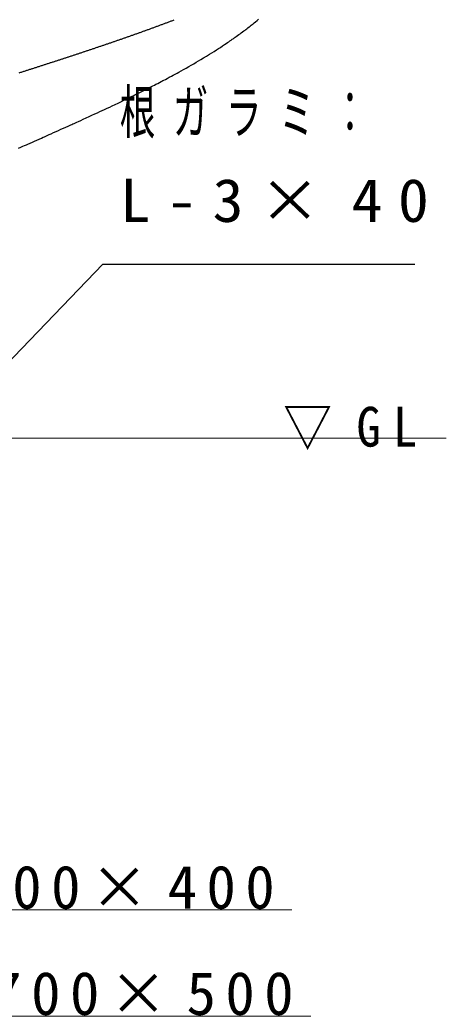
# Model space of a CAD drawing. Units: millimetres, scale not verified. Extents: x -19540 to 0, y -2040 to 13350.
# Drawn here: x -6313 to -5410, y 2424 to 4536 of the extents above; entities that cross this region are included whole.
import ezdxf

# ---------------------------------------------------------------- set-up
doc = ezdxf.new("R2010")
doc.units = ezdxf.units.MM
doc.layers.add('線', color=2, linetype='Continuous', lineweight=25)
doc.layers.add('補助', color=2, linetype='Continuous', lineweight=13)
doc.styles.add('ＭＳ ゴシック', font='')
doc.styles.get('ＭＳ ゴシック').set_extended_font_data('MS Gothic')

msp = doc.modelspace()

# ---------------------------------------------------------------- linework, layer by layer
at = {"layer": '線', "color": 7, "lineweight": 13}
msp.add_line((-7854.263, 3649.524), (-5410.436, 3649.524), dxfattribs=at)
at = {"layer": '線'}
for points in [[(-6316.37, 4263.919), (-6311.156, 4266.232), (-6306.932, 4268.107), (-6303.7, 4269.541), (-6301.453, 4270.538), (-6299.38, 4271.458), (-6296.162, 4272.886), (-6291.798, 4274.823), (-6286.895, 4276.999), (-6282.05, 4279.149), (-6277.09, 4281.35), (-6272.193, 4283.523), (-6267.691, 4285.521), (-6264.017, 4287.153), (-6261.174, 4288.416), (-6258.555, 4289.581), (-6255.316, 4291.023), (-6251.454, 4292.745), (-6246.968, 4294.747), (-6241.835, 4297.04), (-6236.629, 4299.37), (-6231.425, 4301.703), (-6226.223, 4304.039), (-6221.025, 4306.377), (-6215.835, 4308.714), (-6211.213, 4310.8), (-6207.934, 4312.281), (-6205.369, 4313.44), (-6203.206, 4314.419), (-6200.832, 4315.494), (-6198.229, 4316.673), (-6195.401, 4317.956), (-6192.349, 4319.343), (-6189.017, 4320.858), (-6184.284, 4323.012), (-6178.936, 4325.449), (-6172.972, 4328.173), (-6166.585, 4331.099), (-6160.58, 4333.862), (-6154.356, 4336.737), (-6148.852, 4339.289), (-6143.998, 4341.547), (-6139.211, 4343.78), (-6134.232, 4346.111), (-6128.749, 4348.687), (-6123.049, 4351.374), (-6117.677, 4353.916), (-6111.336, 4356.928), (-6105.277, 4359.819), (-6099.458, 4362.607), (-6093.417, 4365.513), (-6086.372, 4368.918), (-6081.827, 4371.124), (-6077.371, 4373.297), (-6073.189, 4375.344), (-6069.711, 4377.054), (-6066.721, 4378.529), (-6063.229, 4380.257), (-6059.127, 4382.294), (-6054.848, 4384.43), (-6046.528, 4388.61), (-6038.818, 4392.517), (-6031.519, 4396.246), (-6028.413, 4397.843), (-6025.013, 4399.596), (-6021.31, 4401.514), (-6017.544, 4403.473), (-6014.34, 4405.146), (-6012.237, 4406.248), (-6010.372, 4407.227), (-6008.027, 4408.462), (-6005.092, 4410.012), (-6001.623, 4411.851), (-5996.739, 4414.453), (-5992.448, 4416.753), (-5988.272, 4419.006), (-5984.124, 4421.257), (-5980.127, 4423.441), (-5976.436, 4425.47), (-5971.346, 4428.287), (-5966.652, 4430.905), (-5961.179, 4433.984), (-5955.71, 4437.089), (-5950.666, 4439.978), (-5945.049, 4443.225), (-5940.099, 4446.113), (-5935.231, 4448.978), (-5930.052, 4452.054), (-5924.525, 4455.37), (-5918.277, 4459.16), (-5911.771, 4463.156), (-5906.547, 4466.404), (-5901.879, 4469.339), (-5897.101, 4472.376), (-5892.607, 4475.264), (-5888.592, 4477.872), (-5884.215, 4480.743), (-5879.513, 4483.864), (-5876.342, 4485.99), (-5873.291, 4488.052), (-5870.653, 4489.847), (-5868.27, 4491.481), (-5865.477, 4493.409), (-5863.396, 4494.854), (-5861.446, 4496.217), (-5859.818, 4497.36), (-5858.51, 4498.282), (-5857.175, 4499.227), (-5855.329, 4500.539), (-5852.08, 4502.866), (-5849.209, 4504.94), (-5846.821, 4506.679), (-5844.419, 4508.441), (-5841.638, 4510.496), (-5838.757, 4512.644), (-5836.169, 4514.591), (-5834.389, 4515.938), (-5832.514, 4517.367), (-5830.348, 4519.027), (-5827.658, 4521.107), (-5825.122, 4523.087), (-5823.102, 4524.676), (-5820.988, 4526.352), (-5818.921, 4528.003), (-5816.637, 4529.844), (-5813.809, 4532.144), (-5810.381, 4534.965), (-5807.518, 4537.352)], [(-6314.707, 4424.001), (-6313.087, 4424.519), (-6311.467, 4425.037), (-6309.847, 4425.555), (-6308.227, 4426.073), (-6306.608, 4426.592), (-6304.988, 4427.11), (-6303.368, 4427.629), (-6301.749, 4428.148), (-6300.129, 4428.667), (-6298.51, 4429.187), (-6296.891, 4429.706), (-6295.271, 4430.226), (-6293.652, 4430.746), (-6292.033, 4431.266), (-6290.414, 4431.787), (-6288.795, 4432.307), (-6287.176, 4432.828), (-6285.557, 4433.349), (-6283.939, 4433.871), (-6282.32, 4434.392), (-6280.701, 4434.914), (-6279.083, 4435.436), (-6277.464, 4435.958), (-6275.846, 4436.48), (-6274.227, 4437.003), (-6272.609, 4437.525), (-6270.99, 4438.048), (-6269.372, 4438.571), (-6267.754, 4439.094), (-6266.136, 4439.617), (-6264.518, 4440.14), (-6262.899, 4440.663), (-6261.281, 4441.187), (-6259.663, 4441.71), (-6258.045, 4442.234), (-6256.427, 4442.758), (-6254.81, 4443.282), (-6253.192, 4443.806), (-6251.574, 4444.331), (-6249.956, 4444.855), (-6248.338, 4445.38), (-6246.721, 4445.905), (-6245.103, 4446.43), (-6243.486, 4446.955), (-6241.868, 4447.48), (-6240.251, 4448.005), (-6238.633, 4448.531), (-6237.016, 4449.057), (-6235.399, 4449.583), (-6233.782, 4450.109), (-6232.165, 4450.636), (-6230.547, 4451.162), (-6228.931, 4451.689), (-6227.314, 4452.216), (-6225.697, 4452.744), (-6224.08, 4453.271), (-6222.463, 4453.799), (-6220.847, 4454.327), (-6219.23, 4454.856), (-6217.614, 4455.384), (-6215.998, 4455.913), (-6214.381, 4456.442), (-6212.765, 4456.972), (-6211.149, 4457.502), (-6209.533, 4458.032), (-6207.918, 4458.562), (-6206.302, 4459.093), (-6204.686, 4459.624), (-6203.071, 4460.155), (-6201.455, 4460.687), (-6199.84, 4461.219), (-6198.225, 4461.751), (-6196.61, 4462.284), (-6194.995, 4462.817), (-6193.38, 4463.351), (-6191.765, 4463.885), (-6190.151, 4464.419), (-6188.536, 4464.953), (-6186.922, 4465.488), (-6185.308, 4466.024), (-6183.694, 4466.56), (-6182.08, 4467.096), (-6180.466, 4467.632), (-6178.853, 4468.17), (-6177.239, 4468.707), (-6175.626, 4469.245), (-6174.013, 4469.783), (-6172.4, 4470.322), (-6170.787, 4470.861), (-6169.174, 4471.4), (-6167.561, 4471.94), (-6165.949, 4472.481), (-6164.336, 4473.021), (-6162.724, 4473.562), (-6161.112, 4474.104), (-6159.5, 4474.646), (-6157.888, 4475.188), (-6156.276, 4475.73), (-6154.664, 4476.273), (-6153.053, 4476.816), (-6151.441, 4477.36), (-6149.83, 4477.904), (-6148.219, 4478.448), (-6146.608, 4478.993), (-6144.997, 4479.538), (-6143.386, 4480.083), (-6141.775, 4480.629), (-6140.165, 4481.175), (-6138.554, 4481.722), (-6136.944, 4482.269), (-6135.334, 4482.816), (-6133.724, 4483.364), (-6132.114, 4483.912), (-6130.504, 4484.461), (-6128.895, 4485.01), (-6127.285, 4485.559), (-6125.676, 4486.109), (-6124.067, 4486.659), (-6122.458, 4487.21), (-6120.849, 4487.761), (-6119.24, 4488.313), (-6117.632, 4488.865), (-6116.023, 4489.417), (-6114.415, 4489.97), (-6112.807, 4490.523), (-6111.199, 4491.077), (-6109.591, 4491.631), (-6107.983, 4492.185), (-6106.375, 4492.74), (-6104.768, 4493.295), (-6103.161, 4493.851), (-6101.554, 4494.407), (-6099.947, 4494.964), (-6098.34, 4495.521), (-6096.733, 4496.079), (-6095.127, 4496.637), (-6093.521, 4497.196), (-6091.914, 4497.755), (-6090.309, 4498.314), (-6088.703, 4498.875), (-6087.097, 4499.436), (-6085.492, 4499.997), (-6083.887, 4500.559), (-6082.282, 4501.122), (-6080.677, 4501.685), (-6079.073, 4502.249), (-6077.469, 4502.813), (-6075.865, 4503.378), (-6074.261, 4503.944), (-6072.657, 4504.51), (-6071.054, 4505.078), (-6069.451, 4505.645), (-6067.848, 4506.214), (-6066.246, 4506.783), (-6064.643, 4507.353), (-6063.041, 4507.923), (-6061.439, 4508.494), (-6059.838, 4509.066), (-6058.236, 4509.639), (-6056.635, 4510.212), (-6055.034, 4510.786), (-6053.434, 4511.361), (-6051.833, 4511.936), (-6050.233, 4512.512), (-6048.633, 4513.088), (-6047.034, 4513.666), (-6045.434, 4514.244), (-6043.835, 4514.822), (-6042.236, 4515.402), (-6040.637, 4515.982), (-6039.039, 4516.563), (-6037.441, 4517.144), (-6035.843, 4517.726), (-6034.245, 4518.309), (-6032.648, 4518.892), (-6031.051, 4519.476), (-6029.454, 4520.061), (-6027.857, 4520.647), (-6026.26, 4521.233), (-6024.664, 4521.82), (-6023.068, 4522.407), (-6021.473, 4522.996), (-6019.877, 4523.585), (-6018.282, 4524.174), (-6016.687, 4524.765), (-6015.093, 4525.356), (-6013.498, 4525.947), (-6011.904, 4526.54), (-6010.31, 4527.133), (-6008.717, 4527.727), (-6007.124, 4528.322), (-6005.531, 4528.917), (-6003.938, 4529.514), (-6002.345, 4530.111), (-6000.753, 4530.708), (-5999.161, 4531.307), (-5997.57, 4531.906), (-5995.979, 4532.506), (-5994.388, 4533.107), (-5992.797, 4533.709), (-5991.207, 4534.312), (-5989.617, 4534.916), (-5988.027, 4535.52), (-5986.438, 4536.125)]]:
    msp.add_lwpolyline(points, dxfattribs=at)
at = {"layer": '補助', "lineweight": 25}
for p, q in [((-6613.183, 3524.081), (-6137.706, 4018.091)), ((-6137.706, 4018.091), (-6087.706, 4018.091)), ((-6087.706, 4018.091), (-5476.733, 4018.091))]:
    msp.add_line(p, q, dxfattribs=at)
at = {"layer": '補助'}
for p, q in [((-5736.952, 2649.322), (-7089.024, 2649.322)), ((-5696.881, 2424.014), (-7139.024, 2424.014))]:
    msp.add_line(p, q, dxfattribs=at)

# ---------------------------------------------------------------- texts
at = {"layer": '補助', "style": 'ＭＳ ゴシック'}
for s, insert, char_height, attachment_point in [('\\T1.5;\\W0.6;根ガラミ：', (-6101.456, 4386.841), 91.64, 1), ('\\T1.5;\\W1.05;L-3×40', (-6101.456, 4199.341), 91.64, 1), ('\\T1.5;\\W0.9;▽GL', (-5755.542, 3623.808), 84.31, 7), ('\\T1.32;600×400', (-6082.666, 2650.322), 91.64, 8), ('\\T1.32;700×500', (-6042.595, 2425.014), 91.64, 8)]:
    msp.add_mtext(s, dxfattribs=dict(at, insert=insert, char_height=char_height, attachment_point=attachment_point))

doc.saveas('drawing.dxf')
